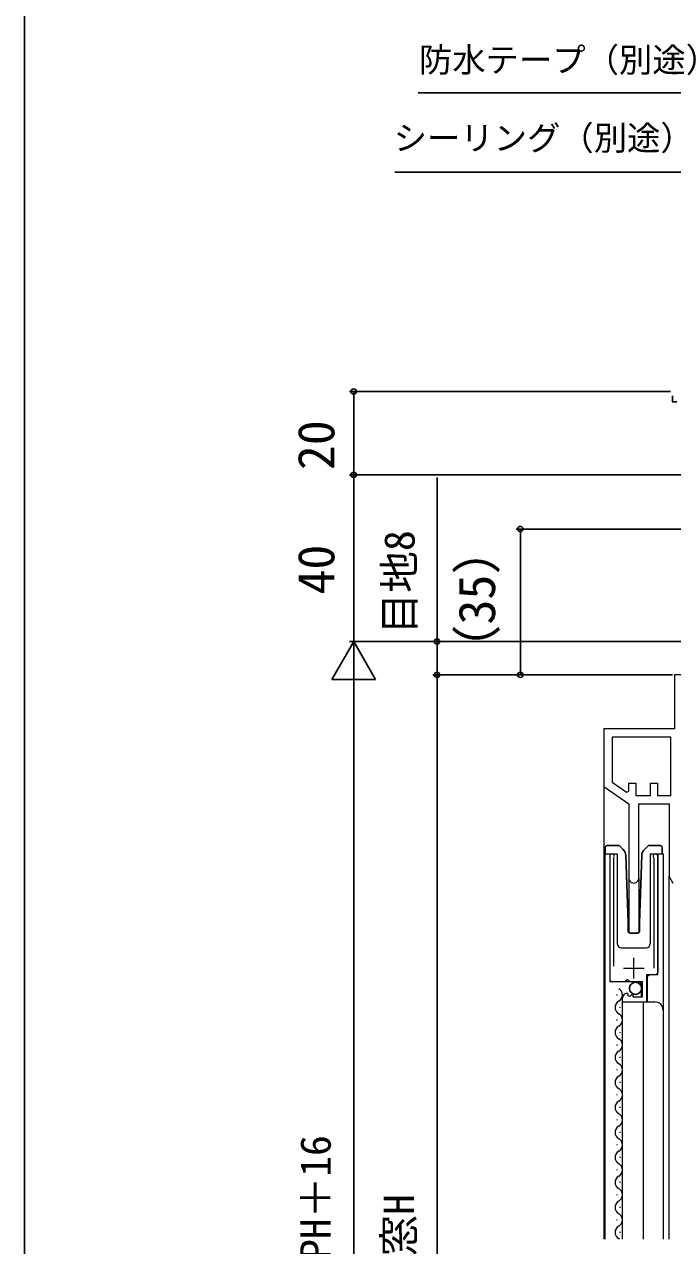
# Model space of a CAD drawing. Units: millimetres, scale not verified. Extents: x -525 to 525, y -783 to 779.
# Drawn here: x -525 to -369.5, y 319.4 to 612.5 of the extents above; entities that cross this region are included whole.
import ezdxf
from ezdxf.enums import TextEntityAlignment as Align

# ---------------------------------------------------------------- set-up
doc = ezdxf.new("R2010")
doc.units = ezdxf.units.MM
doc.header["$LTSCALE"] = 4
doc.layers.add('0-2_YKK_11', color=7, linetype='Continuous', lineweight=18)
doc.layers.add('0-4_YKK_12', color=2, linetype='Continuous', lineweight=18)
for name, color, linetype in [('0-5_YKK_13', 4, 'Continuous'), ('0-7_YKK_D', 6, 'Continuous'), ('0-8_YKK_ZWAK', 7, 'Continuous')]:
    doc.layers.add(name, color=color, linetype=linetype)
doc.styles.add('ＭＳ ゴシック', font='')
doc.styles.get('ＭＳ ゴシック').set_extended_font_data('MS Gothic')

msp = doc.modelspace()

# ---------------------------------------------------------------- linework, layer by layer
at = {"layer": '0-2_YKK_11'}
for p, q in [((-378.8, 383.528), (-378.8, 388.528)), ((-381.3, 386.028), (-376.3, 386.028))]:
    msp.add_line(p, q, dxfattribs=at)
at = {"layer": '0-2_YKK_11', "color": 211}
for points in [[(-306.5, 456.428), (-369, 456.428), (-369, 443.428), (-386, 443.428), (-386, 429.628), (-380, 425.428), (-380, 407.628)], [(-377.6, 407.628), (-377.6, 425.428), (-370.3, 425.428), (-370.3, 407.987), (-369.4, 406.428)]]:
    msp.add_lwpolyline(points, dxfattribs=at)
msp.add_lwpolyline([(-369.9, 441.428), (-384, 441.428), (-384, 430.669), (-380.538, 428.246), (-380, 428.526), (-380, 430.428), (-378.3, 430.428), (-378.3, 427.428), (-374.8, 427.428), (-374.8, 430.428), (-373.1, 430.428), (-373.1, 427.428), (-369.9, 427.428)], close=True, dxfattribs=at)
at = {"layer": '0-2_YKK_11'}
for points in [[(-384.55, 412.878), (-384.55, 382.828), (-380.919, 382.828), (-380.379, 383.281), (-380.05, 383.128), (-379.75, 382.828), (-376.75, 382.828), (-376.75, 379.028), (-378.95, 379.028), (-378.95, 379.661), (-379.197, 379.764), (-379.774, 379.187), (-380.242, 379.457), (-380.157, 379.776), (-380.368, 380.027)], [(-383.6, 386.528), (-383.6, 412.396), (-383.547, 412.566)], [(-381.55, 378.732), (-381.55, 377.928), (-375.65, 377.928), (-375.65, 384.531), (-373.05, 384.531), (-373.05, 412.878)], [(-374.053, 412.566), (-374, 412.396), (-374, 386.028)]]:
    msp.add_lwpolyline(points, dxfattribs=at)
for centre, radius, start, end in [((-384, 412.878), 0.55, 325.43957, 180), ((-373.6, 412.878), 0.55, 0.00004, 214.5607), ((-380.25, 378.732), 1.3, 95.2159, 180.00002)]:
    msp.add_arc(centre, radius, start, end, dxfattribs=at)
at = {"layer": '0-2_YKK_11', "color": 211}
msp.add_arc((-378.8, 407.628), 1.2, 179.99999, 0.00001, dxfattribs=at)
at = {"layer": '0-4_YKK_12'}
for p, q in [((-386, 429.888), (-386, 320.928)), ((-385.75, 413.428), (-385.75, 320.928)), ((-385.75, 413.428), (-382.75, 413.428)), ((-384.55, 413.428), (-384.55, 383.328)), ((-382.75, 413.428), (-382.75, 391.928)), ((-374.85, 413.428), (-371.75, 413.428)), ((-374.85, 413.428), (-374.85, 391.928)), ((-373.05, 413.428), (-373.05, 385.028)), ((-371.75, 413.428), (-371.75, 320.928)), ((-380, 407.628), (-380, 394.557)), ((-377.6, 407.628), (-377.6, 394.552)), ((-370.3, 320.928), (-370.3, 408.121)), ((-381.75, 390.928), (-375.85, 390.928)), ((-375.55, 384.028), (-375.05, 384.528)), ((-375.55, 384.028), (-375.55, 377.928)), ((-375.05, 384.528), (-373.55, 384.528)), ((-384.05, 382.828), (-377.55, 382.828)), ((-377.05, 382.328), (-377.55, 382.828)), ((-377.05, 382.328), (-377.05, 379.028)), ((-382.792, 379.493), (-382.792, 379.693)), ((-382.032, 376.493), (-382.032, 376.693)), ((-381.55, 377.928), (-381.55, 320.928)), ((-381.55, 377.928), (-373.75, 377.928)), ((-376.55, 377.928), (-376.55, 320.928)), ((-382.792, 373.493), (-382.792, 373.693)), ((-382.032, 370.493), (-382.032, 370.693)), ((-382.792, 367.493), (-382.792, 367.693)), ((-382.032, 364.493), (-382.032, 364.693)), ((-382.792, 361.493), (-382.792, 361.693)), ((-382.032, 358.493), (-382.032, 358.693)), ((-382.792, 355.493), (-382.792, 355.693)), ((-382.032, 352.493), (-382.032, 352.693)), ((-382.792, 349.493), (-382.792, 349.693)), ((-382.032, 346.493), (-382.032, 346.693)), ((-382.792, 343.493), (-382.792, 343.693)), ((-382.032, 340.493), (-382.032, 340.693)), ((-382.792, 337.493), (-382.792, 337.693)), ((-382.032, 334.493), (-382.032, 334.693)), ((-382.792, 331.493), (-382.792, 331.693)), ((-382.032, 328.493), (-382.032, 328.693)), ((-382.792, 325.493), (-382.792, 325.693)), ((-382.032, 322.493), (-382.032, 322.693))]:
    msp.add_line(p, q, dxfattribs=at)
for centre, radius, start, end in [((-381.75, 391.928), 1, 180, 270), ((-375.85, 391.928), 1, 270, 0), ((-373.55, 385.028), 0.5, 270, 0), ((-384.05, 383.328), 0.5, 180, 270), ((-383.25, 379.593), 1.718, 299.20254, 60.79746), ((-381.573, 376.593), 1.718, 119.20254, 240.79746), ((-373.75, 375.928), 2, 0, 90), ((-383.25, 373.593), 1.718, 299.20254, 60.79746), ((-381.573, 370.593), 1.718, 119.20254, 240.79746), ((-383.25, 367.593), 1.718, 299.20254, 60.79746), ((-381.573, 364.593), 1.718, 119.20254, 240.79746), ((-383.25, 361.593), 1.718, 299.20254, 60.79746), ((-381.573, 358.593), 1.718, 119.20254, 240.79746), ((-383.25, 355.593), 1.718, 299.20254, 60.79746), ((-381.573, 352.593), 1.718, 119.20254, 240.79746), ((-383.25, 349.593), 1.718, 299.20254, 60.79746), ((-381.573, 346.593), 1.718, 119.20254, 240.79746), ((-383.25, 343.593), 1.718, 299.20254, 60.79746), ((-381.573, 340.593), 1.718, 119.20254, 240.79746), ((-383.25, 337.593), 1.718, 299.20254, 60.79746), ((-381.573, 334.593), 1.718, 119.20254, 240.79746), ((-383.25, 331.593), 1.718, 299.20254, 60.79746), ((-381.573, 328.593), 1.718, 119.20254, 240.79746), ((-383.25, 325.593), 1.718, 299.20254, 60.79746), ((-381.573, 322.593), 1.718, 119.20254, 240.79746), ((-383.25, 319.593), 1.718, 50.94784, 60.79746)]:
    msp.add_arc(centre, radius, start, end, dxfattribs=at)
at = {"layer": '0-5_YKK_13'}
for p, q in [((-385.647, 414.928), (-385.647, 413.428)), ((-385.147, 415.428), (-384.88, 415.428)), ((-384.88, 415.428), (-382.336, 415.428)), ((-381.335, 414.494), (-382.336, 415.428)), ((-375.258, 415.428), (-376.26, 414.494)), ((-375.258, 415.428), (-372.719, 415.428)), ((-372.719, 415.428), (-372.453, 415.428)), ((-371.953, 413.428), (-371.953, 414.928)), ((-380.164, 396.91), (-380.7, 413.101)), ((-377.43, 396.91), (-376.894, 413.101)), ((-380.164, 396.91), (-380.164, 394.91)), ((-377.43, 396.91), (-377.43, 394.91)), ((-379.664, 394.427), (-377.93, 394.427))]:
    msp.add_line(p, q, dxfattribs=at)
for points in [[(-369.487, 523.436), (-369.5, 521.928), (-368.5, 521.928)], [(-385.147, 415.428), (-385.278, 415.411), (-385.37, 415.375)]]:
    msp.add_lwpolyline(points, dxfattribs=at)
msp.add_circle((-378.4, 381.176), 1.45, dxfattribs=at)
for centre, radius, start, end in [((-385.147, 414.928), 0.5, 116.51445, 179.87786), ((-385.147, 414.928), 0.5, 179.87786, 180), ((-382.699, 413.031), 2, 1.97078, 46.92971), ((-374.895, 413.032), 2, 133.07029, 178.02922), ((-372.453, 414.928), 0.5, 64.09034, 90.01347), ((-372.453, 414.928), 0.5, 0.36325, 64.09034), ((-372.453, 414.928), 0.5, 0, 0.36325), ((-379.664, 394.927), 0.5, 182, 270), ((-377.93, 394.927), 0.5, 270, 358)]:
    msp.add_arc(centre, radius, start, end, dxfattribs=at)
at = {"layer": '0-7_YKK_D'}
for p, q in [((-370, 524.428), (-447, 524.428)), ((-446, 504.428), (-446, 524.428)), ((-365.5, 504.428), (-447, 504.428)), ((-365.5, 504.428), (-447, 504.428)), ((-446, 504.428), (-446, 464.428)), ((-339, 491.428), (-407, 491.428)), ((-406, 491.428), (-406, 456.428)), ((-446, 464.428), (-451.25, 455.334)), ((-365.5, 464.428), (-447, 464.428)), ((-365.5, 464.428), (-447, 464.428)), ((-446, 464.428), (-440.75, 455.334)), ((-446, 464.428), (-446, 446.241)), ((-365.5, 464.428), (-427, 464.428)), ((-451.25, 455.334), (-440.75, 455.334)), ((-369.5, 456.428), (-427, 456.428)), ((-369.5, 456.428), (-427, 456.428)), ((-426, 456.428), (-426, 166.428)), ((-369.5, 456.428), (-407, 456.428)), ((-446, 453.928), (-446, 168.928))]:
    msp.add_line(p, q, dxfattribs=at)
for points in [[(-305, 518.855), (-306.078, 521.166), (-341.025, 596.111), (-430.502, 596.111)], [(-341.724, 523.825), (-342.166, 526.336), (-351.11, 577.056), (-436.123, 577.056)], [(-426, 456.428), (-426, 464.428), (-426, 503.819)]]:
    msp.add_lwpolyline(points, dxfattribs=at)
for centre in [(-446, 524.428), (-446, 504.428), (-446, 504.428), (-406, 491.428), (-426, 464.428), (-426, 456.428), (-426, 456.428), (-406, 456.428)]:
    msp.add_circle(centre, 0.637, dxfattribs=at)
at = {"layer": '0-8_YKK_ZWAK'}
msp.add_line((-525, 747.2), (-525, -782.8), dxfattribs=at)

# ---------------------------------------------------------------- texts
at = {"layer": '0-7_YKK_D', "style": 'ＭＳ ゴシック'}
for s, p in [('防水テープ（別途）', (-430.345, 599.35)), ('シーリング（別途）', (-436.409, 580.602))]:
    msp.add_text(s, height=5.865, dxfattribs=at).set_placement(p, align=Align.BOTTOM_LEFT)
for s, height, p in [('20', 8.798, (-448, 505.564)), ('目地8', 7.331, (-429.193, 466.137)), ('40', 8.798, (-448, 475.7)), ('（35）', 8.798, (-409.432, 456.507)), ('モール出来高HM＝新設窓PH＋16', 7.331, (-449.307, 206.002)), ('新設窓PH＝新設窓H', 7.331, (-429.307, 246.825))]:
    msp.add_text(s, height=height, rotation=90, dxfattribs=at).set_placement(p, align=Align.BOTTOM_LEFT)

doc.saveas('drawing.dxf')
